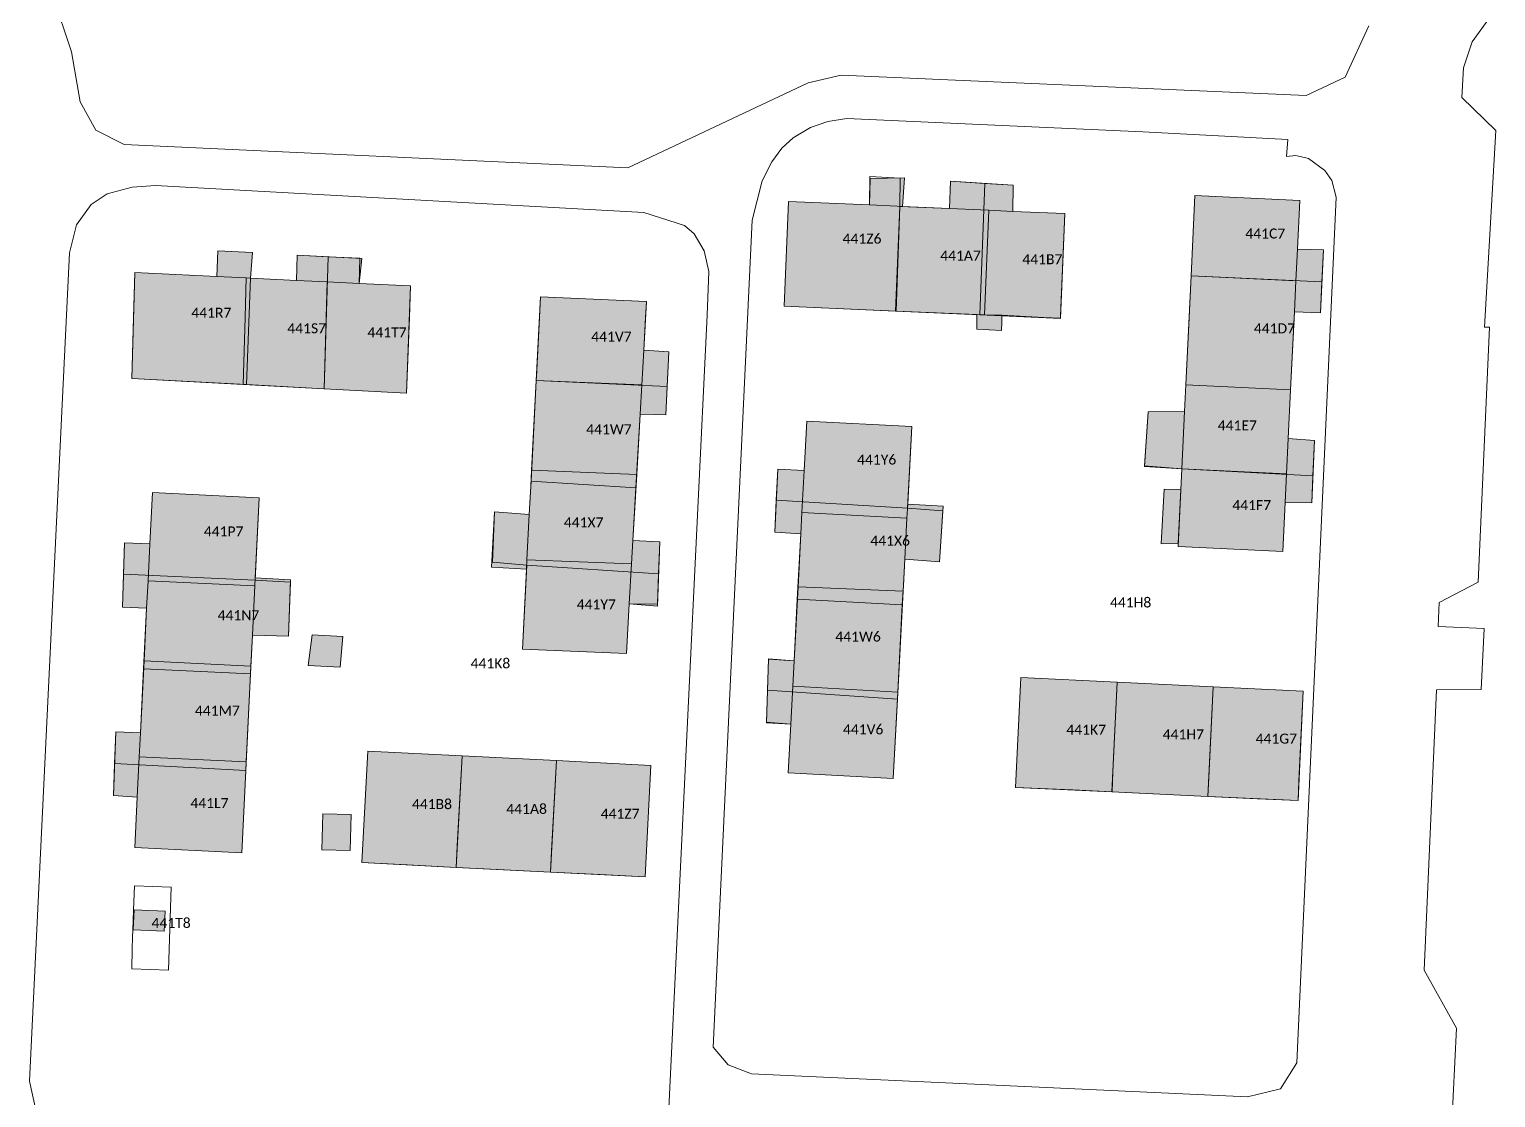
# Model space of a CAD drawing. Header units: metres. Extents: x 113120 to 240396, y 120329 to 242116.
# Drawn here: x 120870.3 to 120987.6, y 121612.6 to 121698.1 of the extents above; entities that cross this region are included whole.
import ezdxf

# ---------------------------------------------------------------- set-up
doc = ezdxf.new("R2010")
doc.units = ezdxf.units.M
doc.header["$LTSCALE"] = 3
for name, color, linetype, lineweight in [('Bpn_CaPa', 78, 'Continuous', 0), ('Bpn_ReBu', 4, 'Continuous', 0), ('Bpt_CaNu', 7, 'Continuous', 0), ('Hachure bâtiment', 11, 'Continuous', 0)]:
    doc.layers.add(name, color=color, linetype=linetype, lineweight=lineweight)
doc.styles.add('Legend', font='')
doc.styles.get('Legend').set_extended_font_data('Calibri')

msp = doc.modelspace()

# ---------------------------------------------------------------- hatches: boundary and pattern name
at = {"layer": 'Hachure bâtiment'}
h = msp.add_hatch(color=256, dxfattribs=at)
h.dxf.hatch_style = 1
h.paths.add_polyline_path([(120940.15, 121683.89), (120939.94, 121683.9), (120939.71, 121683.91), (120937.5, 121684.01), (120937.57, 121686.13), (120940.3, 121686.17)])
h = msp.add_hatch(color=256, dxfattribs=at)
h.dxf.hatch_style = 1
h.paths.add_polyline_path([(120949, 121685.6), (120948.97, 121683.5), (120947.05, 121683.59), (120943.9, 121683.73), (120943.99, 121685.92)])
h = msp.add_hatch(color=256, dxfattribs=at)
h.dxf.hatch_style = 1
h.paths.add_polyline_path([(120971.92, 121684.38), (120971.73, 121680.48), (120971.61, 121677.95), (120963.23, 121678.35), (120963.54, 121684.78)])
h = msp.add_hatch(color=256, dxfattribs=at)
h.dxf.hatch_style = 1
h.paths.add_polyline_path([(120937.5, 121684.01), (120939.71, 121683.91), (120939.94, 121683.9), (120939.64, 121675.52), (120930.67, 121675.92), (120931.02, 121684.3)])
h = msp.add_hatch(color=256, dxfattribs=at)
h.dxf.hatch_style = 1
h.paths.add_polyline_path([(120940.15, 121683.89), (120943.9, 121683.73), (120947.05, 121683.59), (120946.7, 121675.21), (120946.09, 121675.24), (120939.64, 121675.52), (120939.94, 121683.9)])
h = msp.add_hatch(color=256, dxfattribs=at)
h.dxf.hatch_style = 1
h.paths.add_polyline_path([(120948.97, 121683.5), (120953.14, 121683.32), (120952.79, 121675.15), (120952.78, 121674.97), (120951.44, 121675), (120948.09, 121675.19), (120946.7, 121675.21), (120947.05, 121683.59)])
h = msp.add_hatch(color=256, dxfattribs=at)
h.dxf.hatch_style = 1
h.paths.add_polyline_path([(120888.14, 121680.2), (120887.99, 121678.15), (120887.64, 121678.17), (120885.29, 121678.28), (120885.37, 121680.33)])
h = msp.add_hatch(color=256, dxfattribs=at)
h.dxf.hatch_style = 1
h.paths.add_polyline_path([(120896.9, 121679.73), (120896.69, 121677.73), (120894.12, 121677.86), (120891.67, 121677.98), (120891.72, 121680)])
h = msp.add_hatch(color=256, dxfattribs=at)
h.dxf.hatch_style = 1
h.paths.add_polyline_path([(120973.82, 121680.42), (120973.59, 121675.37), (120971.49, 121675.47), (120971.49, 121675.47), (120971.61, 121677.95), (120971.73, 121680.48)])
h = msp.add_hatch(color=256, dxfattribs=at)
h.dxf.hatch_style = 1
h.paths.add_polyline_path([(120885.29, 121678.28), (120887.64, 121678.17), (120887.55, 121675), (120887.4, 121669.65), (120878.49, 121670.12), (120878.64, 121675), (120878.74, 121678.6)])
h = msp.add_hatch(color=256, dxfattribs=at)
h.dxf.hatch_style = 1
h.paths.add_polyline_path([(120887.99, 121678.15), (120891.67, 121677.98), (120894.12, 121677.86), (120894.04, 121675), (120893.89, 121669.31), (120887.4, 121669.65), (120887.55, 121675), (120887.64, 121678.17)])
h = msp.add_hatch(color=256, dxfattribs=at)
h.dxf.hatch_style = 1
h.paths.add_polyline_path([(120896.69, 121677.73), (120900.8, 121677.53), (120900.7, 121675), (120900.47, 121668.97), (120893.89, 121669.31), (120894.04, 121675), (120894.12, 121677.86)])
h = msp.add_hatch(color=256, dxfattribs=at)
h.dxf.hatch_style = 1
h.paths.add_polyline_path([(120971.61, 121677.95), (120971.49, 121675.47), (120971.49, 121675.47), (120971.47, 121675), (120971.19, 121669.22), (120962.81, 121669.62), (120963.07, 121675), (120963.23, 121678.35)])
h = msp.add_hatch(color=256, dxfattribs=at)
h.dxf.hatch_style = 1
h.paths.add_polyline_path([(120919.67, 121676.3), (120919.59, 121675), (120919.44, 121672.4), (120919.28, 121669.62), (120910.84, 121669.96), (120910.86, 121670.28), (120911.1, 121675), (120911.19, 121676.67)])
h = msp.add_hatch(color=256, dxfattribs=at)
h.dxf.hatch_style = 1
h.paths.add_polyline_path([(120946.7, 121675.21), (120948.09, 121675.19), (120948.08, 121674.91), (120948.08, 121674.61), (120948.07, 121673.97), (120946.1, 121674.08), (120946.09, 121674.7), (120946.09, 121675), (120946.09, 121675.24)])
h = msp.add_hatch(color=256, dxfattribs=at)
h.dxf.hatch_style = 1
h.paths.add_polyline_path([(120921.44, 121672.27), (120921.22, 121667.22), (120919.15, 121667.27), (120919.28, 121669.62), (120919.44, 121672.4)])
h = msp.add_hatch(color=256, dxfattribs=at)
h.dxf.hatch_style = 1
h.paths.add_polyline_path([(120919.28, 121669.62), (120919.15, 121667.27), (120918.88, 121662.46), (120910.47, 121662.8), (120910.84, 121669.96)])
h = msp.add_hatch(color=256, dxfattribs=at)
h.dxf.hatch_style = 1
h.paths.add_polyline_path([(120971.19, 121669.22), (120971, 121665.32), (120970.87, 121662.5), (120962.48, 121662.9), (120962.71, 121667.48), (120962.81, 121669.62)])
h = msp.add_hatch(color=256, dxfattribs=at)
h.dxf.hatch_style = 1
h.paths.add_polyline_path([(120962.48, 121662.9), (120959.51, 121663.15), (120959.79, 121667.47), (120962.71, 121667.48)])
h = msp.add_hatch(color=256, dxfattribs=at)
h.dxf.hatch_style = 1
h.paths.add_polyline_path([(120940.89, 121666.3), (120940.56, 121660.08), (120940.5, 121658.96), (120932.1, 121659.41), (120932.28, 121662.77), (120932.49, 121666.73)])
h = msp.add_hatch(color=256, dxfattribs=at)
h.dxf.hatch_style = 1
h.paths.add_polyline_path([(120973.09, 121665.18), (120972.89, 121660.18), (120970.76, 121660.22), (120970.87, 121662.5), (120971, 121665.32)])
h = msp.add_hatch(color=256, dxfattribs=at)
h.dxf.hatch_style = 1
h.paths.add_polyline_path([(120918.88, 121662.46), (120918.58, 121657.17), (120918.47, 121655.3), (120910.1, 121655.63), (120910.29, 121659.25), (120910.41, 121661.52), (120910.47, 121662.8)])
h = msp.add_hatch(color=256, dxfattribs=at)
h.dxf.hatch_style = 1
h.paths.add_polyline_path([(120932.28, 121662.77), (120932.1, 121659.41), (120932.01, 121657.7), (120929.92, 121657.83), (120930.17, 121662.87)])
h = msp.add_hatch(color=256, dxfattribs=at)
h.dxf.hatch_style = 1
h.paths.add_polyline_path([(120970.87, 121662.5), (120970.76, 121660.22), (120970.57, 121656.3), (120962.19, 121656.7), (120962.2, 121656.93), (120962.4, 121661.25), (120962.48, 121662.9)])
h = msp.add_hatch(color=256, dxfattribs=at)
h.dxf.hatch_style = 1
h.paths.add_polyline_path([(120888.69, 121660.58), (120888.37, 121654.2), (120888.34, 121653.54), (120879.79, 121653.96), (120879.93, 121656.9), (120880.14, 121661)])
h = msp.add_hatch(color=256, dxfattribs=at)
h.dxf.hatch_style = 1
h.paths.add_polyline_path([(120962.4, 121661.25), (120962.2, 121656.93), (120960.84, 121656.92), (120961.09, 121661.28)])
h = msp.add_hatch(color=256, dxfattribs=at)
h.dxf.hatch_style = 1
h.paths.add_polyline_path([(120943.4, 121659.92), (120943.1, 121655.47), (120940.33, 121655.68), (120940.5, 121658.96), (120940.56, 121660.08)])
h = msp.add_hatch(color=256, dxfattribs=at)
h.dxf.hatch_style = 1
h.paths.add_polyline_path([(120910.29, 121659.25), (120910.1, 121655.63), (120910.07, 121654.87), (120907.28, 121655.04), (120907.52, 121659.47)])
h = msp.add_hatch(color=256, dxfattribs=at)
h.dxf.hatch_style = 1
h.paths.add_polyline_path([(120940.5, 121658.96), (120940.33, 121655.68), (120940.22, 121653.58), (120940.13, 121652.02), (120931.73, 121652.47), (120932.01, 121657.7), (120932.1, 121659.41)])
h = msp.add_hatch(color=256, dxfattribs=at)
h.dxf.hatch_style = 1
h.paths.add_polyline_path([(120879.93, 121656.9), (120879.79, 121653.96), (120879.68, 121651.77), (120877.74, 121651.83), (120877.92, 121657)])
h = msp.add_hatch(color=256, dxfattribs=at)
h.dxf.hatch_style = 1
h.paths.add_polyline_path([(120920.72, 121657.07), (120920.54, 121651.92), (120918.29, 121652.12), (120918.47, 121655.3), (120918.58, 121657.17)])
h = msp.add_hatch(color=256, dxfattribs=at)
h.dxf.hatch_style = 1
h.paths.add_polyline_path([(120918.47, 121655.3), (120918.29, 121652.12), (120918.07, 121648.13), (120909.74, 121648.47), (120910.07, 121654.87), (120910.1, 121655.63)])
h = msp.add_hatch(color=256, dxfattribs=at)
h.dxf.hatch_style = 1
h.paths.add_polyline_path([(120888.34, 121653.54), (120888.14, 121649.6), (120887.99, 121646.5), (120879.44, 121646.92), (120879.68, 121651.77), (120879.79, 121653.96)])
h = msp.add_hatch(color=256, dxfattribs=at)
h.dxf.hatch_style = 1
h.paths.add_polyline_path([(120891.19, 121654.03), (120891.04, 121649.52), (120888.14, 121649.6), (120888.34, 121653.54), (120888.37, 121654.2)])
h = msp.add_hatch(color=256, dxfattribs=at)
h.dxf.hatch_style = 1
h.paths.add_polyline_path([(120940.13, 121652.02), (120939.77, 121645.05), (120931.37, 121645.53), (120931.48, 121647.55), (120931.73, 121652.47)])
h = msp.add_hatch(color=256, dxfattribs=at)
h.dxf.hatch_style = 1
h.paths.add_polyline_path([(120895.37, 121649.5), (120895.17, 121647.03), (120892.6, 121647.18), (120892.92, 121649.63)])
h = msp.add_hatch(color=256, dxfattribs=at)
h.dxf.hatch_style = 1
h.paths.add_polyline_path([(120887.99, 121646.5), (120887.64, 121639.46), (120879.09, 121639.88), (120879.19, 121641.8), (120879.44, 121646.92)])
h = msp.add_hatch(color=256, dxfattribs=at)
h.dxf.hatch_style = 1
h.paths.add_polyline_path([(120931.48, 121647.55), (120931.37, 121645.53), (120931.21, 121642.47), (120929.27, 121642.6), (120929.42, 121647.72)])
h = msp.add_hatch(color=256, dxfattribs=at)
h.dxf.hatch_style = 1
h.paths.add_polyline_path([(120957.31, 121645.85), (120956.88, 121637.07), (120949.19, 121637.43), (120949.62, 121646.22)])
h = msp.add_hatch(color=256, dxfattribs=at)
h.dxf.hatch_style = 1
h.paths.add_polyline_path([(120965.01, 121645.48), (120964.57, 121636.71), (120956.88, 121637.07), (120957.31, 121645.85)])
h = msp.add_hatch(color=256, dxfattribs=at)
h.dxf.hatch_style = 1
h.paths.add_polyline_path([(120939.77, 121645.05), (120939.4, 121638.13), (120931, 121638.58), (120931.21, 121642.47), (120931.37, 121645.53)])
h = msp.add_hatch(color=256, dxfattribs=at)
h.dxf.hatch_style = 1
h.paths.add_polyline_path([(120972.2, 121645.13), (120971.79, 121636.37), (120964.57, 121636.71), (120965.01, 121645.48)])
h = msp.add_hatch(color=256, dxfattribs=at)
h.dxf.hatch_style = 1
h.paths.add_polyline_path([(120879.19, 121641.8), (120879.09, 121639.88), (120878.93, 121636.65), (120877.02, 121636.78), (120877.22, 121641.87)])
h = msp.add_hatch(color=256, dxfattribs=at)
h.dxf.hatch_style = 1
h.paths.add_polyline_path([(120887.64, 121639.46), (120887.61, 121638.78), (120887.29, 121632.2), (120878.74, 121632.62), (120878.93, 121636.65), (120879.09, 121639.88)])
h = msp.add_hatch(color=256, dxfattribs=at)
h.dxf.hatch_style = 1
h.paths.add_polyline_path([(120904.92, 121639.95), (120904.43, 121631.03), (120896.89, 121631.42), (120897.37, 121640.33)])
h = msp.add_hatch(color=256, dxfattribs=at)
h.dxf.hatch_style = 1
h.paths.add_polyline_path([(120912.47, 121639.57), (120911.98, 121630.65), (120904.43, 121631.03), (120904.92, 121639.95)])
h = msp.add_hatch(color=256, dxfattribs=at)
h.dxf.hatch_style = 1
h.paths.add_polyline_path([(120920.02, 121639.18), (120919.57, 121630.27), (120911.98, 121630.65), (120912.47, 121639.57)])
h = msp.add_hatch(color=256, dxfattribs=at)
h.dxf.hatch_style = 1
h.paths.add_polyline_path([(120896.04, 121635.27), (120895.97, 121632.37), (120893.69, 121632.42), (120893.77, 121635.32)])
h = msp.add_hatch(color=256, dxfattribs=at)
h.dxf.hatch_style = 1
h.paths.add_polyline_path([(120881.17, 121627.52), (120881.07, 121625.92), (120878.59, 121626.03), (120878.67, 121627.63)])

# ---------------------------------------------------------------- linework, layer by layer
at = {"layer": 'Bpn_CaPa'}
for points in [[(120977.46, 121698.33), (120975.56, 121694.24), (120972.44, 121692.76), (120935.24, 121694.39), (120932.61, 121693.79), (120918.16, 121686.99), (120877.89, 121688.86), (120875.61, 121689.99), (120874.37, 121692.27), (120873.67, 121696.27), (120872.14, 121700.81)], [(120872.14, 121700.81), (120873.67, 121696.27), (120874.37, 121692.27), (120875.61, 121689.99), (120877.89, 121688.86), (120918.16, 121686.99), (120932.61, 121693.79), (120935.24, 121694.39), (120972.44, 121692.76), (120975.56, 121694.24), (120977.46, 121698.33)], [(120987.17, 121699.08), (120985.71, 121697.05), (120985.02, 121694.98), (120984.88, 121692.61), (120987.6, 121689.97), (120986.71, 121674.24), (120987.1, 121674.23), (120986.2, 121653.85), (120983.07, 121652.22), (120982.99, 121650.3), (120986.67, 121650.13), (120986.44, 121645.26), (120982.87, 121645.23), (120981.87, 121622.82), (120984.45, 121618.18), (120983.54, 121599.13)], [(120983.54, 121599.13), (120984.45, 121618.18), (120981.87, 121622.82), (120982.87, 121645.23), (120986.44, 121645.26), (120986.67, 121650.13), (120982.99, 121650.3), (120983.07, 121652.22), (120986.2, 121653.85), (120987.1, 121674.23), (120986.71, 121674.24), (120987.6, 121689.97), (120984.88, 121692.61), (120985.02, 121694.98), (120985.71, 121697.05), (120987.17, 121699.08)]]:
    msp.add_lwpolyline(points, dxfattribs=at)
for points in [[(120970.98, 121689.26), (120959.38, 121689.87), (120935.69, 121690.94), (120934.17, 121690.7), (120932.78, 121690.2), (120931.4, 121689.38), (120930.49, 121688.56), (120929.69, 121687.46), (120928.92, 121685.94), (120928.12, 121682.8), (120925.01, 121616.64), (120926.2, 121615.24), (120928.07, 121614.51), (120967.74, 121612.67), (120970.39, 121613.31), (120971.7, 121615.4), (120974.84, 121684.63), (120974.49, 121685.97), (120973.92, 121686.78), (120972.61, 121687.72), (120971.62, 121687.96), (120970.85, 121687.89), (120970.98, 121689.26)], [(120970.98, 121689.26), (120970.85, 121687.89), (120971.62, 121687.96), (120972.61, 121687.72), (120973.92, 121686.78), (120974.49, 121685.97), (120974.84, 121684.63), (120971.7, 121615.4), (120970.39, 121613.31), (120967.74, 121612.67), (120928.07, 121614.51), (120926.2, 121615.24), (120925.01, 121616.64), (120928.12, 121682.8), (120928.92, 121685.94), (120929.69, 121687.46), (120930.49, 121688.56), (120931.4, 121689.38), (120932.78, 121690.2), (120934.17, 121690.7), (120935.69, 121690.94), (120959.38, 121689.87), (120970.98, 121689.26)], [(120946.73, 121685.74), (120943.99, 121685.92), (120943.9, 121683.73), (120939.94, 121683.9), (120939.97, 121686.16), (120937.53, 121686.29), (120937.5, 121684.01), (120931.02, 121684.3), (120930.67, 121675.92), (120939.59, 121675.52), (120946.33, 121675.23), (120952.79, 121674.93), (120953.14, 121683.32), (120948.97, 121683.5), (120949, 121685.6), (120946.73, 121685.74)], [(120939.59, 121675.52), (120930.67, 121675.92), (120931.02, 121684.3), (120937.5, 121684.01), (120937.53, 121686.29), (120939.97, 121686.16), (120939.94, 121683.9), (120939.59, 121675.52)], [(120946.73, 121685.74), (120946.33, 121675.23), (120939.59, 121675.52), (120939.94, 121683.9), (120943.9, 121683.73), (120943.99, 121685.92), (120946.73, 121685.74)], [(120946.73, 121685.74), (120949, 121685.6), (120948.97, 121683.5), (120953.14, 121683.32), (120952.79, 121674.93), (120946.33, 121675.23), (120946.73, 121685.74)], [(120924.27, 121680.34), (120923.47, 121681.69), (120922.71, 121682.38), (120919.44, 121683.41), (120880.4, 121685.56), (120878.51, 121685.44), (120876.51, 121684.91), (120875.23, 121684.05), (120874.06, 121682.43), (120873.52, 121680.17), (120870.3, 121613.92), (120870.85, 121611.5), (120872.16, 121610.76), (120874.05, 121610.35), (120918.49, 121608.32), (120919.33, 121608.54), (120920.05, 121609), (120920.9, 121609.94), (120921.43, 121611.22), (120924.52, 121675.19), (120924.64, 121678.7), (120924.27, 121680.34)], [(120924.27, 121680.34), (120924.64, 121678.7), (120924.52, 121675.19), (120921.43, 121611.22), (120920.9, 121609.94), (120920.05, 121609), (120919.33, 121608.54), (120918.49, 121608.32), (120874.05, 121610.35), (120872.16, 121610.76), (120870.85, 121611.5), (120870.3, 121613.92), (120873.52, 121680.17), (120874.06, 121682.43), (120875.23, 121684.05), (120876.51, 121684.91), (120878.51, 121685.44), (120880.4, 121685.56), (120919.44, 121683.41), (120922.71, 121682.38), (120923.47, 121681.69), (120924.27, 121680.34)], [(120962.49, 121662.9), (120962.19, 121656.7), (120970.57, 121656.3), (120970.76, 121660.22), (120972.89, 121660.18), (120972.97, 121662.34), (120973.09, 121665.18), (120971, 121665.32), (120971.19, 121669.22), (120971.49, 121675.47), (120973.59, 121675.37), (120973.7, 121677.85), (120973.82, 121680.42), (120971.73, 121680.48), (120971.92, 121684.38), (120963.54, 121684.78), (120963.23, 121678.35), (120962.8, 121669.62), (120962.71, 121667.48), (120959.79, 121667.47), (120959.5, 121663.1), (120962.49, 121662.9)], [(120973.7, 121677.85), (120963.23, 121678.35), (120963.54, 121684.78), (120971.92, 121684.38), (120971.73, 121680.48), (120973.82, 121680.42), (120973.7, 121677.85)], [(120893.89, 121669.31), (120900.47, 121668.97), (120900.8, 121677.53), (120896.69, 121677.73), (120896.74, 121679.75), (120894.19, 121679.87), (120891.72, 121680), (120891.67, 121677.97), (120887.99, 121678.15), (120888.14, 121680.2), (120885.37, 121680.33), (120885.29, 121678.28), (120878.74, 121678.6), (120878.49, 121670.12), (120887.67, 121669.64), (120893.89, 121669.31)], [(120887.99, 121678.15), (120887.67, 121669.64), (120878.49, 121670.12), (120878.74, 121678.6), (120885.29, 121678.28), (120885.37, 121680.33), (120888.14, 121680.2), (120887.99, 121678.15)], [(120893.89, 121669.31), (120887.67, 121669.64), (120887.99, 121678.15), (120891.67, 121677.97), (120891.72, 121680), (120894.19, 121679.87), (120893.89, 121669.31)], [(120893.89, 121669.31), (120894.19, 121679.87), (120896.74, 121679.75), (120896.69, 121677.73), (120900.8, 121677.53), (120900.47, 121668.97), (120893.89, 121669.31)], [(120973.7, 121677.85), (120973.59, 121675.37), (120971.49, 121675.47), (120971.19, 121669.22), (120962.8, 121669.62), (120963.23, 121678.35), (120973.7, 121677.85)], [(120920.63, 121654.52), (120920.72, 121657.07), (120918.58, 121657.17), (120918.82, 121661.38), (120919.15, 121667.27), (120921.22, 121667.22), (120921.32, 121669.5), (120921.44, 121672.27), (120919.44, 121672.4), (120919.67, 121676.3), (120911.19, 121676.67), (120910.84, 121669.96), (120910.43, 121661.91), (120910.29, 121659.25), (120907.52, 121659.47), (120907.34, 121655.45), (120910.08, 121655.19), (120909.74, 121648.47), (120918.07, 121648.13), (120918.29, 121652.11), (120920.54, 121652.08), (120920.63, 121654.52)], [(120910.84, 121669.96), (120911.19, 121676.67), (120919.67, 121676.3), (120919.44, 121672.4), (120921.44, 121672.27), (120921.32, 121669.5), (120910.84, 121669.96)], [(120910.84, 121669.96), (120921.32, 121669.5), (120921.22, 121667.22), (120919.15, 121667.27), (120918.82, 121661.38), (120910.43, 121661.91), (120910.84, 121669.96)], [(120962.49, 121662.9), (120959.5, 121663.1), (120959.79, 121667.47), (120962.71, 121667.48), (120962.8, 121669.62), (120971.19, 121669.22), (120971, 121665.32), (120973.09, 121665.18), (120972.97, 121662.34), (120962.49, 121662.9)], [(120929.35, 121645.2), (120929.27, 121642.65), (120931.21, 121642.47), (120931, 121638.58), (120939.4, 121638.13), (120939.74, 121644.47), (120940.19, 121653.11), (120940.33, 121655.68), (120943.1, 121655.47), (120943.38, 121659.54), (120940.54, 121659.75), (120940.89, 121666.3), (120932.49, 121666.73), (120932.28, 121662.77), (120930.17, 121662.87), (120930.05, 121660.39), (120929.92, 121657.83), (120932.01, 121657.7), (120931.79, 121653.47), (120931.47, 121647.55), (120929.42, 121647.67), (120929.35, 121645.2)], [(120940.54, 121659.75), (120930.05, 121660.39), (120930.17, 121662.87), (120932.28, 121662.77), (120932.49, 121666.73), (120940.89, 121666.3), (120940.54, 121659.75)], [(120962.49, 121662.9), (120972.97, 121662.34), (120972.89, 121660.18), (120970.76, 121660.22), (120970.57, 121656.3), (120962.19, 121656.7), (120962.49, 121662.9)], [(120879.47, 121647.55), (120879.19, 121641.8), (120877.22, 121641.87), (120877.12, 121639.35), (120877.02, 121636.78), (120878.93, 121636.65), (120878.74, 121632.62), (120887.29, 121632.2), (120887.62, 121638.78), (120888.02, 121647.12), (120888.14, 121649.6), (120891.04, 121649.52), (120891.18, 121653.84), (120888.36, 121654), (120888.69, 121660.58), (120880.14, 121661), (120879.93, 121656.9), (120877.92, 121657), (120877.84, 121654.48), (120877.74, 121651.83), (120879.68, 121651.77), (120879.47, 121647.55)], [(120877.84, 121654.48), (120877.92, 121657), (120879.93, 121656.9), (120880.14, 121661), (120888.69, 121660.58), (120888.36, 121654), (120877.84, 121654.48)], [(120920.63, 121654.52), (120910.08, 121655.19), (120907.34, 121655.45), (120907.52, 121659.47), (120910.29, 121659.25), (120910.43, 121661.91), (120918.82, 121661.38), (120918.58, 121657.17), (120920.72, 121657.07), (120920.63, 121654.52)], [(120940.19, 121653.11), (120931.79, 121653.47), (120932.01, 121657.7), (120929.92, 121657.83), (120930.05, 121660.39), (120940.54, 121659.75), (120943.38, 121659.54), (120943.1, 121655.47), (120940.33, 121655.68), (120940.19, 121653.11)], [(120920.63, 121654.52), (120920.54, 121652.08), (120918.29, 121652.11), (120918.07, 121648.13), (120909.74, 121648.47), (120910.08, 121655.19), (120920.63, 121654.52)], [(120879.47, 121647.55), (120879.68, 121651.77), (120877.74, 121651.83), (120877.84, 121654.48), (120888.36, 121654), (120891.18, 121653.84), (120891.04, 121649.52), (120888.14, 121649.6), (120888.02, 121647.12), (120879.47, 121647.55)], [(120929.35, 121645.2), (120929.42, 121647.67), (120931.47, 121647.55), (120931.79, 121653.47), (120940.19, 121653.11), (120939.74, 121644.47), (120929.35, 121645.2)], [(120879.47, 121647.55), (120888.02, 121647.12), (120887.62, 121638.78), (120877.12, 121639.35), (120877.22, 121641.87), (120879.19, 121641.8), (120879.47, 121647.55)], [(120964.57, 121636.71), (120968.52, 121636.52), (120971.79, 121636.37), (120971.86, 121637.93), (120972.2, 121645.13), (120965.01, 121645.48), (120957.31, 121645.85), (120949.62, 121646.22), (120949.19, 121637.43), (120953.77, 121637.22), (120956.92, 121637.07), (120961.28, 121636.86), (120964.57, 121636.71)], [(120957.31, 121645.85), (120956.96, 121638.68), (120956.92, 121637.07), (120953.77, 121637.22), (120949.19, 121637.43), (120949.62, 121646.22), (120957.31, 121645.85)], [(120964.57, 121636.71), (120961.28, 121636.86), (120956.92, 121637.07), (120956.96, 121638.68), (120957.31, 121645.85), (120965.01, 121645.48), (120964.65, 121638.23), (120964.57, 121636.71)], [(120929.35, 121645.2), (120939.74, 121644.47), (120939.4, 121638.13), (120931, 121638.58), (120931.21, 121642.47), (120929.27, 121642.65), (120929.35, 121645.2)], [(120964.57, 121636.71), (120964.65, 121638.23), (120965.01, 121645.48), (120972.2, 121645.13), (120971.86, 121637.93), (120971.79, 121636.37), (120968.52, 121636.52), (120964.57, 121636.71)], [(120904.43, 121631.03), (120900.55, 121631.23), (120896.89, 121631.42), (120897.37, 121640.33), (120904.92, 121639.95), (120904.53, 121632.72), (120904.43, 121631.03)], [(120911.98, 121630.65), (120915.96, 121630.45), (120919.57, 121630.27), (120919.65, 121631.85), (120920.02, 121639.18), (120912.47, 121639.57), (120904.92, 121639.95), (120897.37, 121640.33), (120896.89, 121631.42), (120900.55, 121631.23), (120904.43, 121631.03), (120907.75, 121630.87), (120911.98, 121630.65)], [(120911.98, 121630.65), (120907.75, 121630.87), (120904.43, 121631.03), (120904.53, 121632.72), (120904.92, 121639.95), (120912.47, 121639.57), (120912.07, 121632.33), (120911.98, 121630.65)], [(120887.62, 121638.78), (120887.29, 121632.2), (120878.74, 121632.62), (120878.93, 121636.65), (120877.02, 121636.78), (120877.12, 121639.35), (120887.62, 121638.78)], [(120911.98, 121630.65), (120912.07, 121632.33), (120912.47, 121639.57), (120920.02, 121639.18), (120919.65, 121631.85), (120919.57, 121630.27), (120915.96, 121630.45), (120911.98, 121630.65)], [(120878.63, 121627.61), (120878.58, 121626.01), (120878.56, 121625.45), (120878.53, 121624.5), (120878.49, 121622.91), (120881.44, 121622.81), (120881.65, 121629.45), (120878.7, 121629.55), (120878.63, 121627.61)], [(120878.63, 121627.61), (120878.7, 121629.55), (120881.65, 121629.45), (120881.44, 121622.81), (120878.49, 121622.91), (120878.53, 121624.5), (120878.56, 121625.45), (120878.58, 121626.01), (120878.63, 121627.61)]]:
    msp.add_lwpolyline(points, close=True, dxfattribs=at)
at = {"layer": 'Bpn_ReBu'}
for points in [[(120940.15, 121683.89), (120939.94, 121683.9), (120939.71, 121683.91), (120937.5, 121684.01), (120937.57, 121686.13), (120940.3, 121686.17), (120940.15, 121683.89)], [(120949, 121685.6), (120948.97, 121683.5), (120947.05, 121683.59), (120943.9, 121683.73), (120943.99, 121685.92), (120949, 121685.6)], [(120971.92, 121684.38), (120971.73, 121680.48), (120971.61, 121677.95), (120963.23, 121678.35), (120963.54, 121684.78), (120971.92, 121684.38)], [(120937.5, 121684.01), (120939.71, 121683.91), (120939.94, 121683.9), (120939.64, 121675.52), (120930.67, 121675.92), (120931.02, 121684.3), (120937.5, 121684.01)], [(120940.15, 121683.89), (120943.9, 121683.73), (120947.05, 121683.59), (120946.7, 121675.21), (120946.09, 121675.24), (120939.64, 121675.52), (120939.94, 121683.9), (120940.15, 121683.89)], [(120948.97, 121683.5), (120953.14, 121683.32), (120952.79, 121675.15), (120952.78, 121674.97), (120951.44, 121675), (120948.09, 121675.19), (120946.7, 121675.21), (120947.05, 121683.59), (120948.97, 121683.5)], [(120888.14, 121680.2), (120887.99, 121678.15), (120887.64, 121678.17), (120885.29, 121678.28), (120885.37, 121680.33), (120888.14, 121680.2)], [(120896.9, 121679.73), (120896.69, 121677.73), (120894.12, 121677.86), (120891.67, 121677.98), (120891.72, 121680), (120896.9, 121679.73)], [(120973.82, 121680.42), (120973.59, 121675.37), (120971.49, 121675.47), (120971.49, 121675.47), (120971.61, 121677.95), (120971.73, 121680.48), (120973.82, 121680.42)], [(120885.29, 121678.28), (120887.64, 121678.17), (120887.55, 121675), (120887.4, 121669.65), (120878.49, 121670.12), (120878.64, 121675), (120878.74, 121678.6), (120885.29, 121678.28)], [(120887.99, 121678.15), (120891.67, 121677.98), (120894.12, 121677.86), (120894.04, 121675), (120893.89, 121669.31), (120887.4, 121669.65), (120887.55, 121675), (120887.64, 121678.17), (120887.99, 121678.15)], [(120896.69, 121677.73), (120900.8, 121677.53), (120900.7, 121675), (120900.47, 121668.97), (120893.89, 121669.31), (120894.04, 121675), (120894.12, 121677.86), (120896.69, 121677.73)], [(120971.61, 121677.95), (120971.49, 121675.47), (120971.49, 121675.47), (120971.47, 121675), (120971.19, 121669.22), (120962.81, 121669.62), (120963.07, 121675), (120963.23, 121678.35), (120971.61, 121677.95)], [(120919.67, 121676.3), (120919.59, 121675), (120919.44, 121672.4), (120919.28, 121669.62), (120910.84, 121669.96), (120910.86, 121670.28), (120911.1, 121675), (120911.19, 121676.67), (120919.67, 121676.3)], [(120946.7, 121675.21), (120948.09, 121675.19), (120948.08, 121674.91), (120948.08, 121674.61), (120948.07, 121673.97), (120946.1, 121674.08), (120946.09, 121674.7), (120946.09, 121675), (120946.09, 121675.24), (120946.7, 121675.21)], [(120921.44, 121672.27), (120921.22, 121667.22), (120919.15, 121667.27), (120919.28, 121669.62), (120919.44, 121672.4), (120921.44, 121672.27)], [(120919.28, 121669.62), (120919.15, 121667.27), (120918.88, 121662.46), (120910.47, 121662.8), (120910.84, 121669.96), (120919.28, 121669.62)], [(120971.19, 121669.22), (120971, 121665.32), (120970.87, 121662.5), (120962.48, 121662.9), (120962.71, 121667.48), (120962.81, 121669.62), (120971.19, 121669.22)], [(120962.48, 121662.9), (120959.51, 121663.15), (120959.79, 121667.47), (120962.71, 121667.48), (120962.48, 121662.9)], [(120940.89, 121666.3), (120940.56, 121660.08), (120940.5, 121658.96), (120932.1, 121659.41), (120932.28, 121662.77), (120932.49, 121666.73), (120940.89, 121666.3)], [(120973.09, 121665.18), (120972.89, 121660.18), (120970.76, 121660.22), (120970.87, 121662.5), (120971, 121665.32), (120973.09, 121665.18)], [(120918.88, 121662.46), (120918.58, 121657.17), (120918.47, 121655.3), (120910.1, 121655.63), (120910.29, 121659.25), (120910.41, 121661.52), (120910.47, 121662.8), (120918.88, 121662.46)], [(120932.28, 121662.77), (120932.1, 121659.41), (120932.01, 121657.7), (120929.92, 121657.83), (120930.17, 121662.87), (120932.28, 121662.77)], [(120970.87, 121662.5), (120970.76, 121660.22), (120970.57, 121656.3), (120962.19, 121656.7), (120962.2, 121656.93), (120962.4, 121661.25), (120962.48, 121662.9), (120970.87, 121662.5)], [(120888.69, 121660.58), (120888.37, 121654.2), (120888.34, 121653.54), (120879.79, 121653.96), (120879.93, 121656.9), (120880.14, 121661), (120888.69, 121660.58)], [(120962.4, 121661.25), (120962.2, 121656.93), (120960.84, 121656.92), (120961.09, 121661.28), (120962.4, 121661.25)], [(120943.4, 121659.92), (120943.1, 121655.47), (120940.33, 121655.68), (120940.5, 121658.96), (120940.56, 121660.08), (120943.4, 121659.92)], [(120910.29, 121659.25), (120910.1, 121655.63), (120910.07, 121654.87), (120907.28, 121655.04), (120907.52, 121659.47), (120910.29, 121659.25)], [(120940.5, 121658.96), (120940.33, 121655.68), (120940.22, 121653.58), (120940.13, 121652.02), (120931.73, 121652.47), (120932.01, 121657.7), (120932.1, 121659.41), (120940.5, 121658.96)], [(120879.93, 121656.9), (120879.79, 121653.96), (120879.68, 121651.77), (120877.74, 121651.83), (120877.92, 121657), (120879.93, 121656.9)], [(120920.72, 121657.07), (120920.54, 121651.92), (120918.29, 121652.12), (120918.47, 121655.3), (120918.58, 121657.17), (120920.72, 121657.07)], [(120918.47, 121655.3), (120918.29, 121652.12), (120918.07, 121648.13), (120909.74, 121648.47), (120910.07, 121654.87), (120910.1, 121655.63), (120918.47, 121655.3)], [(120888.34, 121653.54), (120888.14, 121649.6), (120887.99, 121646.5), (120879.44, 121646.92), (120879.68, 121651.77), (120879.79, 121653.96), (120888.34, 121653.54)], [(120891.19, 121654.03), (120891.04, 121649.52), (120888.14, 121649.6), (120888.34, 121653.54), (120888.37, 121654.2), (120891.19, 121654.03)], [(120940.13, 121652.02), (120939.77, 121645.05), (120931.37, 121645.53), (120931.48, 121647.55), (120931.73, 121652.47), (120940.13, 121652.02)], [(120895.37, 121649.5), (120895.17, 121647.03), (120892.6, 121647.18), (120892.92, 121649.63), (120895.37, 121649.5)], [(120887.99, 121646.5), (120887.64, 121639.46), (120879.09, 121639.88), (120879.19, 121641.8), (120879.44, 121646.92), (120887.99, 121646.5)], [(120931.48, 121647.55), (120931.37, 121645.53), (120931.21, 121642.47), (120929.27, 121642.6), (120929.42, 121647.72), (120931.48, 121647.55)], [(120957.31, 121645.85), (120956.88, 121637.07), (120949.19, 121637.43), (120949.62, 121646.22), (120957.31, 121645.85)], [(120965.01, 121645.48), (120964.57, 121636.71), (120956.88, 121637.07), (120957.31, 121645.85), (120965.01, 121645.48)], [(120939.77, 121645.05), (120939.4, 121638.13), (120931, 121638.58), (120931.21, 121642.47), (120931.37, 121645.53), (120939.77, 121645.05)], [(120972.2, 121645.13), (120971.79, 121636.37), (120964.57, 121636.71), (120965.01, 121645.48), (120972.2, 121645.13)], [(120879.19, 121641.8), (120879.09, 121639.88), (120878.93, 121636.65), (120877.02, 121636.78), (120877.22, 121641.87), (120879.19, 121641.8)], [(120887.64, 121639.46), (120887.61, 121638.78), (120887.29, 121632.2), (120878.74, 121632.62), (120878.93, 121636.65), (120879.09, 121639.88), (120887.64, 121639.46)], [(120904.92, 121639.95), (120904.43, 121631.03), (120896.89, 121631.42), (120897.37, 121640.33), (120904.92, 121639.95)], [(120912.47, 121639.57), (120911.98, 121630.65), (120904.43, 121631.03), (120904.92, 121639.95), (120912.47, 121639.57)], [(120920.02, 121639.18), (120919.57, 121630.27), (120911.98, 121630.65), (120912.47, 121639.57), (120920.02, 121639.18)], [(120896.04, 121635.27), (120895.97, 121632.37), (120893.69, 121632.42), (120893.77, 121635.32), (120896.04, 121635.27)], [(120881.17, 121627.52), (120881.07, 121625.92), (120878.59, 121626.03), (120878.67, 121627.63), (120881.17, 121627.52)]]:
    msp.add_lwpolyline(points, close=True, dxfattribs=at)

# ---------------------------------------------------------------- texts
at = {"layer": 'Bpt_CaNu', "char_height": 0.8, "attachment_point": 7, "style": 'Legend'}
for s, insert in [('441C7', (120967.57, 121681.32)), ('441Z6', (120935.35, 121680.91)), ('441A7', (120943.16, 121679.56)), ('441B7', (120949.73, 121679.27)), ('441R7', (120883.25, 121674.99)), ('441S7', (120890.93, 121673.74)), ('441T7', (120897.34, 121673.42)), ('441V7', (120915.24, 121673.08)), ('441D7', (120968.25, 121673.74)), ('441W7', (120914.84, 121665.67)), ('441E7', (120965.36, 121665.98)), ('441Y6', (120936.51, 121663.24)), ('441F7', (120966.53, 121659.6)), ('441X7', (120913.05, 121658.22)), ('441P7', (120884.25, 121657.5)), ('441X6', (120937.57, 121656.75)), ('441N7', (120885.36, 121650.8)), ('441Y7', (120914.08, 121651.66)), ('441H8', (120956.74, 121651.81)), ('441W6', (120934.77, 121649.08)), ('441K8', (120905.59, 121646.94)), ('441M7', (120883.54, 121643.17)), ('441V6', (120935.38, 121641.66)), ('441K7', (120953.25, 121641.64)), ('441H7', (120960.96, 121641.27)), ('441G7', (120968.39, 121640.92)), ('441L7', (120883.18, 121635.77)), ('441B8', (120900.9, 121635.68)), ('441A8', (120908.45, 121635.3)), ('441Z7', (120916, 121634.92)), ('441T8', (120880.07, 121626.18))]:
    msp.add_mtext(s, dxfattribs=dict(at, insert=insert))

doc.saveas('drawing.dxf')
